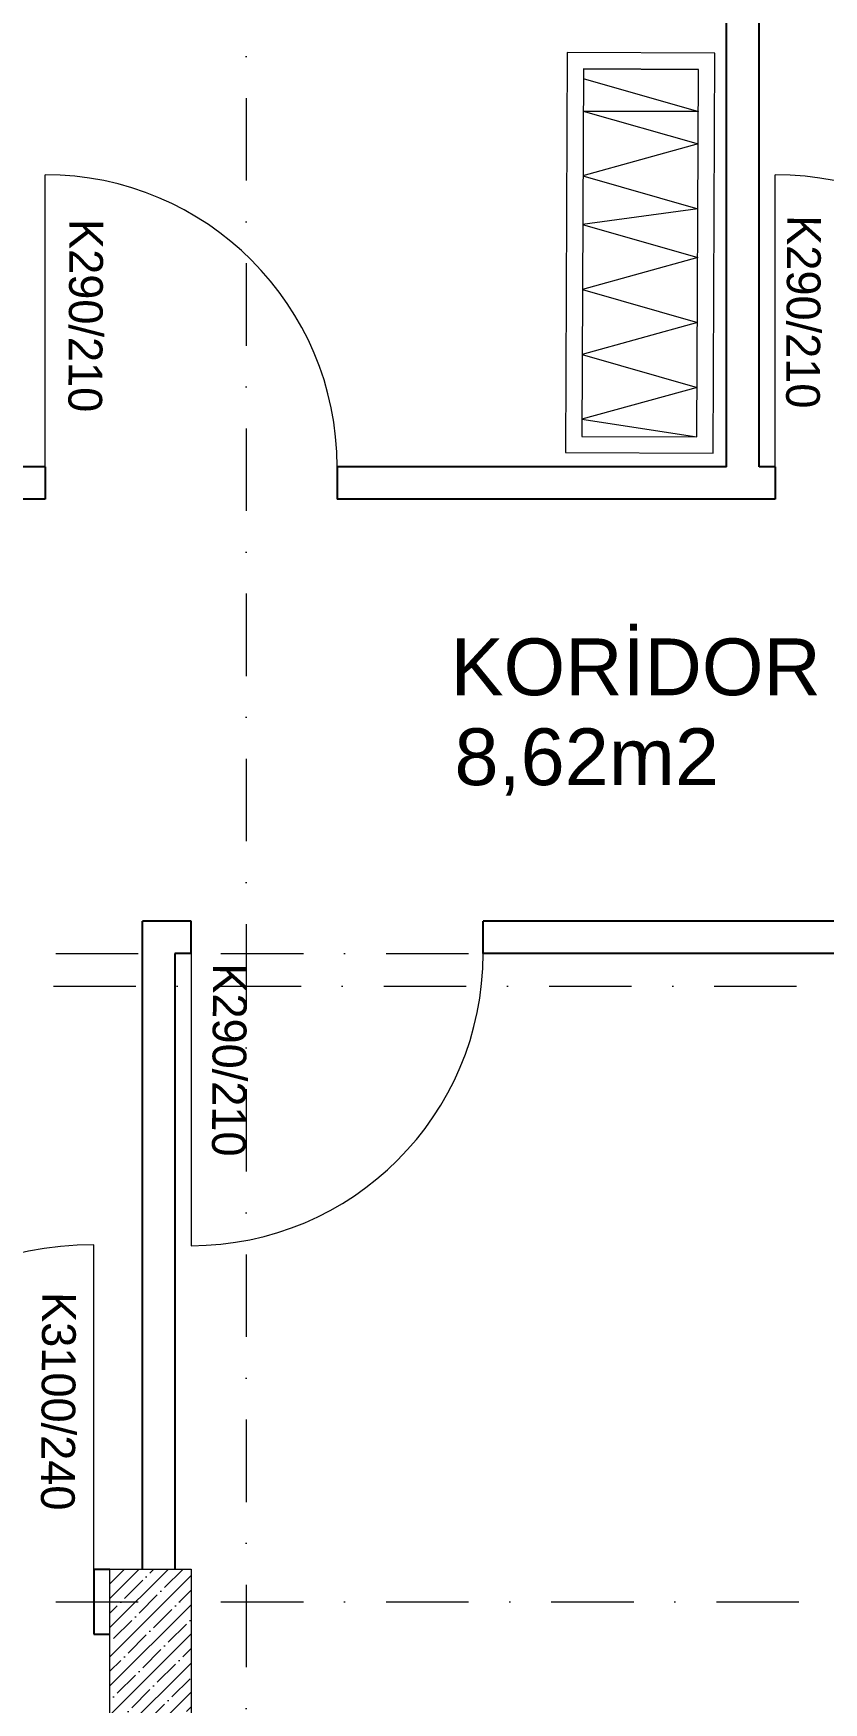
# Model space of a CAD drawing. Header units: millimetres. Extents: x -16104 to 67872, y -88009 to 12107.
# Drawn here: x 30381 to 30625, y 10769 to 11283 of the extents above; entities that cross this region are included whole.
import ezdxf

# ---------------------------------------------------------------- set-up
doc = ezdxf.new("R2010")
doc.units = ezdxf.units.MM
doc.linetypes.add('DASHDOTX2', pattern=[50.8, 25.4, -12.7, 0, -12.7])
doc.layers.get('0').update_dxf_attribs({"color": 241})
for name, color, linetype, lineweight in [('akslar', 144, 'Continuous', 20), ('duvar', 123, 'Continuous', 25), ('emsal&kolon', 1, 'Continuous', 5), ('kapı', 3, 'Continuous', 5), ('kolon', 1, 'Continuous', 5), ('OLCU', 54, 'Continuous', 13), ('POZ', 36, 'Continuous', 18), ('tefriş', 30, 'Continuous', 5)]:
    doc.layers.add(name, color=color, linetype=linetype, lineweight=lineweight)
doc.styles.add('DIM', font='Txttw.shx', dxfattribs={"width": 0.6})
doc.styles.add('M2', font='stylu.ttf', dxfattribs={"height": 10})
doc.dimstyles.new('50', dxfattribs={"dimscale": 0, "dimtxt": 30, "dimasz": 1, "dimexe": 0, "dimexo": 2, "dimgap": 4, "dimtad": 1, "dimdec": 0, "dimzin": 0, "dimdsep": 46, "dimtxsty": 'DIM', "dimblk1": 'DOT', "dimblk2": 'DOT', "dimsah": 1, "dimcen": 1.5, "dimdle": 3, "dimse1": 1, "dimse2": 1, "dimclrd": 256, "dimclre": 9, "dimclrt": 256, "dimadec": 0, "dimazin": 0, "dimtfac": 0.24, "dimtdec": 0, "dimtix": 1, "dimtmove": 2, "dimatfit": 3, "dimldrblk": 'DOT', "dimfxl": 0, "dimtolj": 1, "dimtzin": 15, "dimarcsym": 0})

# ---------------------------------------------------------------- blocks, each defined once
blk = doc.blocks.new('DOT')
for p, q in [((0, 15), (0, -15)), ((-2, 0), (0, 0)), ((2, 0), (0, 0))]:
    blk.add_line(p, q)
blk.add_circle((0, 0), 2)
blk = doc.blocks.new('*D2192')
at = {"layer": 'Defpoints', "color": 0, "transparency": 16777216}
for p in [(30414.93, 11825.04), (30446.93, 11825.04), (30446.93, 10777.83)]:
    blk.add_point(p, dxfattribs=at)
at = {"layer": 'OLCU', "lineweight": -2, "transparency": 16777216}
for p, q in [((30413.93, 11825.04), (30412.93, 11825.04)), ((30414.93, 11825.04), (30446.93, 11825.04)), ((30447.93, 11825.04), (30448.93, 11825.04))]:
    blk.add_line(p, q, dxfattribs=at)
blk.add_blockref('DOT', (30414.93, 11825.04), dxfattribs=at)
at = {"layer": 'OLCU', "lineweight": -2, "transparency": 16777216, "rotation": 180}
blk.add_blockref('DOT', (30446.93, 11825.04), dxfattribs=at)
at = {"layer": 'OLCU', "transparency": 16777216, "insert": (30430.93, 11844.04), "char_height": 30, "attachment_point": 5, "style": 'DIM'}
blk.add_mtext('\\A1;32', dxfattribs=at)
blk = doc.blocks.new('cv')
at = {"layer": 'tefriş', "linetype": 'ByBlock'}
for p, q in [((-13586.28, -26708.58), (-13586.28, -26744.07)), ((-13573.28, -26708.58), (-13573.28, -26744.07))]:
    blk.add_line(p, q, dxfattribs=at)
for points in [[(-13591.28, -26703.58), (-13468.02, -26703.58), (-13468.02, -26749.07), (-13591.28, -26749.07)], [(-13586.28, -26708.58), (-13473.02, -26708.58), (-13473.02, -26744.07), (-13586.28, -26744.07)]]:
    blk.add_lwpolyline(points, close=True, dxfattribs=at)
blk.add_lwpolyline([(-13583.28, -26708.58), (-13573.28, -26744.07), (-13573.28, -26708.58), (-13563.28, -26744.07), (-13553.28, -26708.58), (-13543.28, -26744.07), (-13538.28, -26708.58), (-13528.28, -26744.07), (-13518.28, -26708.58), (-13508.28, -26744.07), (-13498.28, -26708.58), (-13488.28, -26744.07), (-13478.28, -26708.58), (-13473.02, -26744.07)], dxfattribs=at)

msp = doc.modelspace()

# ---------------------------------------------------------------- hatches: boundary and pattern name
at = {"layer": 'kolon'}
h = msp.add_hatch(dxfattribs=at)
h.set_pattern_fill('ANSI35,_O', color=256)
h.set_pattern_definition([(45, (0, 0), (-4.490128, 4.490128), []), (45, (4.49, 0), (-4.490128, 4.490128), [7.9375, -1.5875, 0, -1.5875])])
h.paths.add_polyline_path([(30429.93, 10800.04), (30429.93, 10810.04), (30404.93, 10810.04), (30404.93, 10800.04)])
h.paths.add_polyline_path([(30429.93, 10800.04), (30404.93, 10800.04), (30404.93, 10760.04), (30429.93, 10760.04)])

# ---------------------------------------------------------------- linework, layer by layer
at = {"layer": 'akslar', "linetype": 'DASHDOTX2'}
for p, q in [((30446.93, 11925.04), (30446.93, 9115.54)), ((28504.93, 10999.73), (31554.93, 10999.73)), ((29929.43, 10989.73), (31554.93, 10989.73)), ((28504.93, 10800.04), (31554.93, 10800.04))]:
    msp.add_line(p, q, dxfattribs=at)
at = {"layer": 'duvar'}
for p, q in [((30594.93, 11149.73), (30594.93, 11550.04)), ((30604.93, 11149.73), (30604.93, 11550.04)), ((30384.93, 11149.73), (30354.93, 11149.73)), ((30384.93, 11149.73), (30384.93, 11139.73)), ((30594.93, 11149.73), (30474.93, 11149.73)), ((30474.93, 11149.73), (30474.93, 11139.73)), ((30609.93, 11149.73), (30604.93, 11149.73)), ((30609.93, 11149.73), (30609.93, 11139.73)), ((30384.93, 11139.73), (30339.93, 11139.73)), ((30609.93, 11139.73), (30474.93, 11139.73)), ((30429.93, 11009.73), (30414.93, 11009.73)), ((30414.93, 10810.04), (30414.93, 11009.73)), ((30429.93, 10999.73), (30429.93, 11009.73)), ((30909.93, 11009.73), (30519.93, 11009.73)), ((30519.93, 10999.73), (30519.93, 11009.73)), ((30424.93, 10999.73), (30424.93, 10810.04)), ((30429.93, 10999.73), (30424.93, 10999.73)), ((31004.93, 10999.73), (30519.93, 10999.73)), ((30399.93, 10810.04), (30404.93, 10810.04)), ((30399.93, 10810.04), (30399.93, 10790.04)), ((30399.93, 10810.04), (30399.93, 10790.04)), ((30399.93, 10810.04), (30404.93, 10810.04)), ((30399.93, 10790.04), (30404.93, 10790.04))]:
    msp.add_line(p, q, dxfattribs=at)
at = {"layer": 'emsal&kolon'}
msp.add_lwpolyline([(30404.93, 10810.04), (30429.93, 10810.04), (30429.93, 10760.04), (30404.93, 10760.04), (30404.93, 10810.04)], dxfattribs=at)
at = {"layer": 'kapı'}
for p, q in [((30384.93, 11149.73), (30384.93, 11239.73)), ((30609.93, 11149.73), (30609.93, 11239.73)), ((30429.93, 10999.73), (30429.93, 10909.73)), ((30399.93, 10810.04), (30399.93, 10910.04))]:
    msp.add_line(p, q, dxfattribs=at)
for centre, radius, start, end in [((30384.93, 11149.73), 90, 0, 90), ((30609.93, 11149.73), 90, 0, 90), ((30429.93, 10999.73), 90, 270, 0), ((30399.93, 10810.04), 100, 90, 180)]:
    msp.add_arc(centre, radius, start, end, dxfattribs=at)

# ---------------------------------------------------------------- block references
at = {"layer": 'tefriş', "xscale": -1, "rotation": 89.74423287637995}
msp.add_blockref('cv', (3781.84, -2194.56), dxfattribs=at)

# ---------------------------------------------------------------- texts
at = {"layer": 'emsal&kolon', "char_height": 17.5, "width": 1076.8413}
for s, insert, attachment_point in [('{\\fArial|b0|i0|c162|p34;KORİDOR}', (30623.98, 11079.09), 9), ('{\\fArial|b0|i0|c162|p34;8,62m2}', (30511.07, 11048.38), 7)]:
    msp.add_mtext(s, dxfattribs=dict(at, insert=insert, attachment_point=attachment_point))
at = {"layer": 'POZ', "style": 'M2', "flags": 4}
for tag, p in [('K290/210', (30392.46, 11226.11)), ('K290/210', (30613.63, 11227.29)), ('K290/210', (30436.72, 10996.77)), ('K3100/240', (30384.07, 10895.46))]:
    msp.add_attdef(tag, p, 'K1 80/210', height=10.4, rotation=269.64, dxfattribs=at)

# ---------------------------------------------------------------- dimensions: what is measured, and where the dimension line sits
at = {"layer": 'OLCU'}
dim = msp.add_linear_dim(base=(30446.93, 11825.04), p1=(30414.93, 11825.04), p2=(30446.93, 10777.83), dimstyle='50', override={"dimscale": 1}, dxfattribs=at)
dim.commit()
dim.dimension.update_dxf_attribs({"geometry": '*D2192', "text_midpoint": (30430.93, 11844.04)})

doc.saveas('drawing.dxf')
